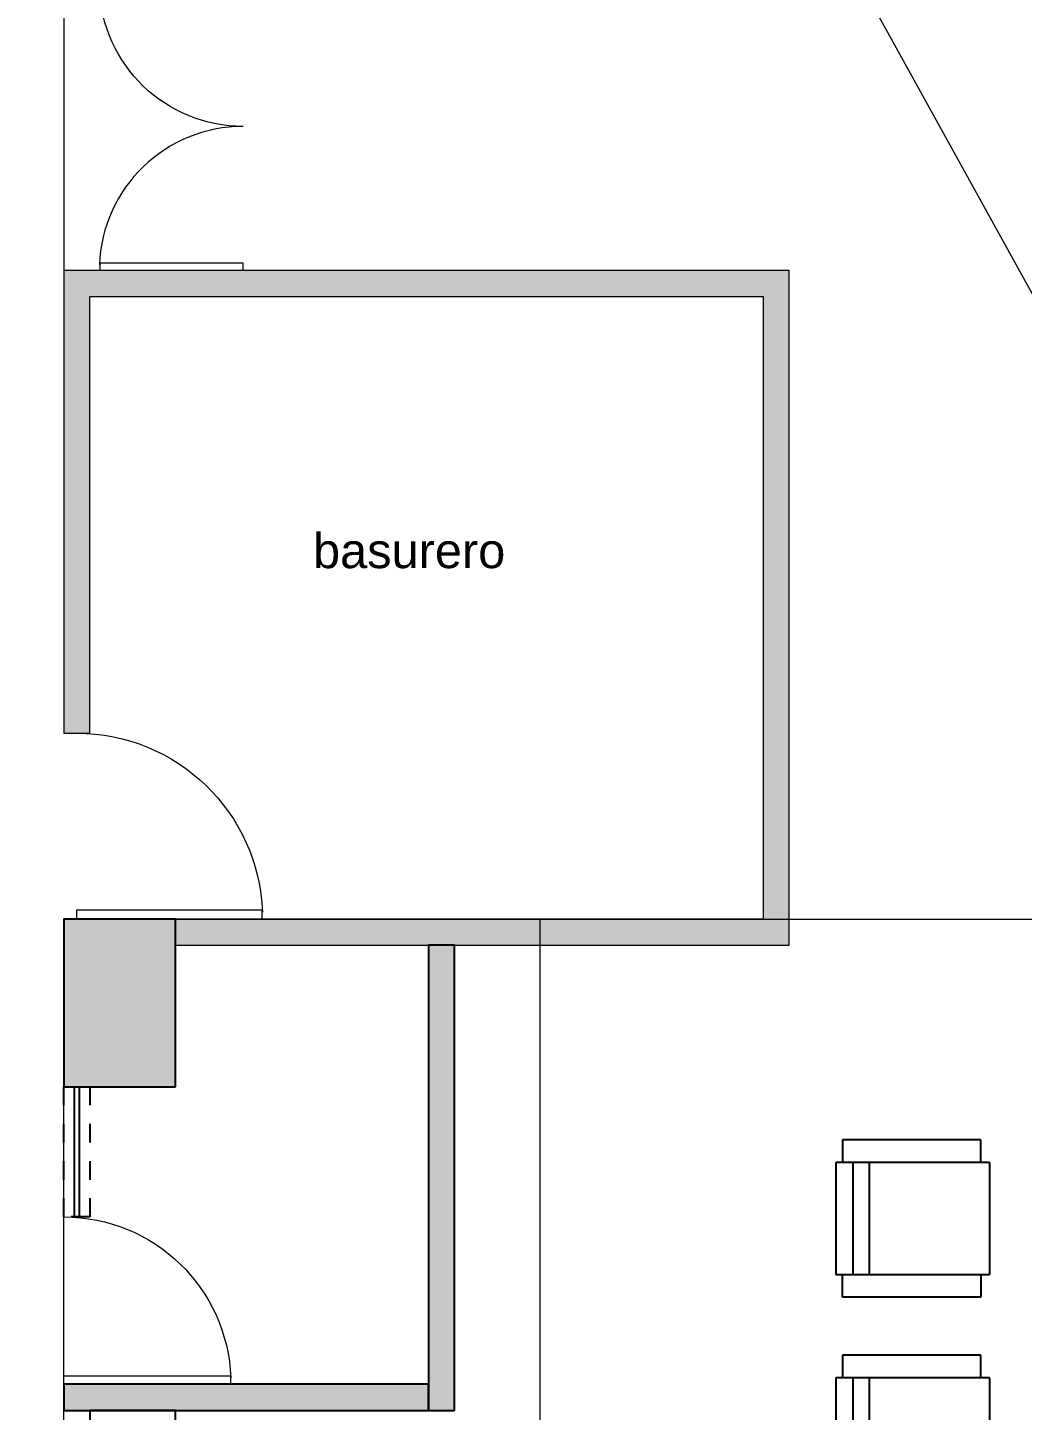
# Model space of a CAD drawing. Header units: metres. Extents: x -598 to 357, y -242 to 574.
# Drawn here: x -301.73 to -296.39, y 281.75 to 289.18 of the extents above; entities that cross this region are included whole.
import ezdxf

# ---------------------------------------------------------------- set-up
doc = ezdxf.new("R2010")
doc.units = ezdxf.units.M
doc.linetypes.add('xref_Nivel PB$0$HIDDEN2', pattern=[0.1875, 0.125, -0.0625])
for name, color, linetype in [('MINUSV', 7, 'Continuous'), ('T-texto', 8, 'Continuous'), ('xref_Nivel PB$0$D-dintel mamposteria', 1, 'Continuous'), ('xref_Nivel PB$0$H-hatch mamposteria', 8, 'Continuous'), ('xref_Nivel PB$0$M-muebles', 1, 'Continuous'), ('xref_Nivel PB$0$M-muro mamposteria', 5, 'Continuous'), ('xref_Nivel PB$0$V-vidrio', 1, 'Continuous'), ('xref_Nivel TIPICO$0$H-hatch mamposteria', 8, 'Continuous')]:
    doc.layers.add(name, color=color, linetype=linetype)
doc.layers.add('Muro Mamspoteria', color=5, linetype='Continuous', lineweight=9)
doc.layers.add('xref_Nivel PB$0$P-puerta', color=1, linetype='Continuous', lineweight=18)
doc.styles.get("Standard").update_dxf_attribs({"font": 'arial.ttf'})

# ---------------------------------------------------------------- blocks, each defined once
blk = doc.blocks.new('columna')
at = {"true_color": 0x939598}
h = blk.add_hatch(color=252, dxfattribs=at)
h.dxf.hatch_style = 1
h.paths.add_polyline_path([(154.7475, 259.8959), (155.6475, 259.8959), (155.6475, 259.2959), (154.7475, 259.2959)])
at = {"color": 252, "true_color": 0x939598}
blk.add_lwpolyline([(154.7475, 259.8959), (155.6475, 259.8959), (155.6475, 259.2959), (154.7475, 259.2959), (154.7475, 259.8959)], dxfattribs=at)
blk = doc.blocks.new('xref_Nivel PB$0$Familia Puertas - P-7-13066183-AMUEBLADAS N8 _18_34')
at = {"layer": 'xref_Nivel PB$0$P-puerta'}
for p, q in [((-0.4492, 1), (-0.5, 1)), ((-0.5, 1), (-0.5, 0)), ((-0.4492, 0), (-0.4492, 1)), ((-0.5, 0), (-0.4492, 0))]:
    blk.add_line(p, q, dxfattribs=at)
at = {"layer": 'xref_Nivel PB$0$P-puerta', "color": 8, "true_color": 0x808080}
blk.add_arc((-0.4972, 0.0006), 1.0022, 359.96451, 87.98542, dxfattribs=at)
blk = doc.blocks.new('*U393')
at = {"layer": 'xref_Nivel PB$0$H-hatch mamposteria', "transparency": 33554585}
h = blk.add_hatch(color=256, dxfattribs=at)
h.dxf.hatch_style = 1
h.paths.add_polyline_path([(2500, 0), (2500, 140), (0, 140), (0, 0)])
at = {"layer": 'xref_Nivel PB$0$M-muro mamposteria'}
blk.add_lwpolyline([(2500, 0), (0, 0), (0, 140), (2500, 140), (2500, 0)], dxfattribs=at)
blk = doc.blocks.new('*U394')
at = {"layer": 'xref_Nivel PB$0$H-hatch mamposteria', "transparency": 33554585}
h = blk.add_hatch(color=256, dxfattribs=at)
h.dxf.hatch_style = 1
h.paths.add_polyline_path([(1960, 0), (1960, 140), (0, 140), (0, 0)])
at = {"layer": 'xref_Nivel PB$0$M-muro mamposteria'}
blk.add_lwpolyline([(1960, 0), (0, 0), (0, 140), (1960, 140), (1960, 0)], dxfattribs=at)
blk = doc.blocks.new('xref_Nivel PB$0$F28')
for p, q in [((-0.33033, 0.01454), (0.27136, 0.01454)), ((-0.33033, -0.81216), (-0.33033, 0.01454)), ((0.27136, 0.01454), (0.27136, -0.81216)), ((-0.45235, -0.76564), (-0.45235, -0.02142)), ((-0.45235, -0.02142), (-0.33815, -0.02142)), ((0.39338, -0.02142), (0.27918, -0.02142)), ((0.39338, -0.76564), (0.39338, -0.02142)), ((-0.33033, -0.07806), (0.27136, -0.07806)), ((-0.33033, -0.16606), (0.27136, -0.16606)), ((-0.33577, -0.76564), (-0.45235, -0.76564)), ((0.2768, -0.76564), (0.39338, -0.76564)), ((-0.33033, -0.81216), (0.27136, -0.81216))]:
    blk.add_line(p, q)
blk = doc.blocks.new('xref_Nivel PB$0$63432816')
at = {"layer": 'xref_Nivel PB$0$M-muebles', "xscale": 10, "zscale": 10}
blk.add_blockref('xref_Nivel PB$0$F28', (0.1644, -0.0539), dxfattribs=at)
blk = doc.blocks.new('*U405')
at = {"layer": 'xref_Nivel PB$0$D-dintel mamposteria', "linetype": 'xref_Nivel PB$0$HIDDEN2', "ltscale": 0.5}
blk.add_lwpolyline([(0.14, 0), (0, 0), (0, 0.7), (0.14, 0.7)], close=True, dxfattribs=at)

msp = doc.modelspace()

# ---------------------------------------------------------------- hatches: boundary and pattern name
at = {"layer": 'xref_Nivel TIPICO$0$H-hatch mamposteria', "transparency": 33554585}
h = msp.add_hatch(color=256, dxfattribs=at)
h.dxf.hatch_style = 1
h.paths.add_polyline_path([(-300.9387, 284.2496), (-297.6387, 284.2496), (-297.6387, 287.8773), (-301.5387, 287.8773), (-301.5387, 285.3896), (-301.3987, 285.3896), (-301.3987, 287.7373), (-297.7787, 287.7373), (-297.7787, 284.3896), (-300.9387, 284.3896)])

# ---------------------------------------------------------------- linework, layer by layer
at = {"layer": 'Muro Mamspoteria'}
msp.add_line((-322.9913, 336.0879), (-282.2771, 262.2641), dxfattribs=at)
msp.add_lwpolyline([(-301.5387, 302.5487), (-301.5387, 285.3896), (-301.3987, 285.3896), (-301.3987, 287.7373), (-297.7787, 287.7373), (-297.7787, 284.3896), (-300.9387, 284.3896), (-300.9387, 284.2496), (-297.6387, 284.2496), (-297.6387, 287.8773), (-301.5387, 287.8773)], dxfattribs=at)
for points in [[(-293.2387, 275.0136), (-301.5387, 275.0136), (-301.5387, 284.3896), (-293.2387, 284.3896)], [(-293.4387, 276.4321), (-298.9787, 276.4321), (-298.9787, 284.3896), (-293.4387, 284.3896)]]:
    msp.add_lwpolyline(points, close=True, dxfattribs=at)
at = {"layer": 'xref_Nivel PB$0$M-muebles'}
msp.add_lwpolyline([(-301.3987, 278.9136), (-300.9387, 278.9136), (-300.9387, 281.7496), (-301.3987, 281.7496), (-301.3987, 278.9136)], dxfattribs=at)
at = {"layer": 'xref_Nivel PB$0$P-puerta'}
for p, q in [((-300.5745, 287.9164), (-301.3457, 287.9164)), ((-301.3457, 287.9164), (-301.3457, 287.8773)), ((-300.5745, 287.8773), (-300.5745, 287.9164))]:
    msp.add_line(p, q, dxfattribs=at)
at = {"layer": 'xref_Nivel PB$0$P-puerta', "color": 8, "true_color": 0x808080}
msp.add_arc((-300.575, 287.8794), 0.7729, 89.96451, 177.98542, dxfattribs=at)
at = {"layer": 'xref_Nivel PB$0$V-vidrio'}
msp.add_lwpolyline([(-301.4812, 283.4896), (-301.4562, 283.4896), (-301.4562, 282.7896), (-301.4812, 282.7896)], close=True, dxfattribs=at)

# ---------------------------------------------------------------- block references
at = {"xscale": -0.09999999999990905, "zscale": 0.09999999999990905, "rotation": 90}
for p in [(-297.4283, 282.768), (-297.4283, 281.6099)]:
    msp.add_blockref('xref_Nivel PB$0$63432816', p, dxfattribs=at)
at = {"layer": 'MINUSV', "xscale": -1, "rotation": 270}
msp.add_blockref('columna', (-560.8346, 128.7422), dxfattribs=at)
at = {"layer": 'xref_Nivel PB$0$D-dintel mamposteria', "rotation": 180}
msp.add_blockref('*U405', (-301.3987, 283.4896), dxfattribs=at)
at = {"layer": 'xref_Nivel PB$0$M-muro mamposteria', "xscale": -0.001000000000000001, "yscale": 0.001000000000000001, "zscale": 0.001000000000000001, "rotation": 90}
msp.add_blockref('*U393', (-299.4387, 284.2496), dxfattribs=at)
at = {"layer": 'xref_Nivel PB$0$M-muro mamposteria', "xscale": -0.001000000000000001, "yscale": 0.001000000000000001, "zscale": 0.001000000000000001}
msp.add_blockref('*U394', (-299.5787, 281.7496), dxfattribs=at)
at = {"layer": 'xref_Nivel PB$0$P-puerta', "color": 8, "true_color": 0x808080}
for p, xscale, yscale, zscale, rotation in [((-300.5745, 289.0417), -0.7711907755537052, 0.7711907755537052, 0.7711907755537052, 90), ((-301.4687, 284.8872), -0.9950848716821556, 0.9950848716821556, 0.9950848716821556, 270), ((-301.5387, 282.3374), -0.895576384513974, 0.895576384513974, 0.895576384513974, 270)]:
    msp.add_blockref('xref_Nivel PB$0$Familia Puertas - P-7-13066183-AMUEBLADAS N8 _18_34', p, dxfattribs=dict(at, xscale=xscale, yscale=yscale, zscale=zscale, rotation=rotation))

# ---------------------------------------------------------------- texts
at = {"layer": 'T-texto', "insert": (-299.1654, 286.4649), "char_height": 0.1875, "attachment_point": 3}
msp.add_mtext_dynamic_manual_height_columns('basurero', width=2.585832, gutter_width=0.9375, heights=[0], dxfattribs=at)

doc.saveas('drawing.dxf')
